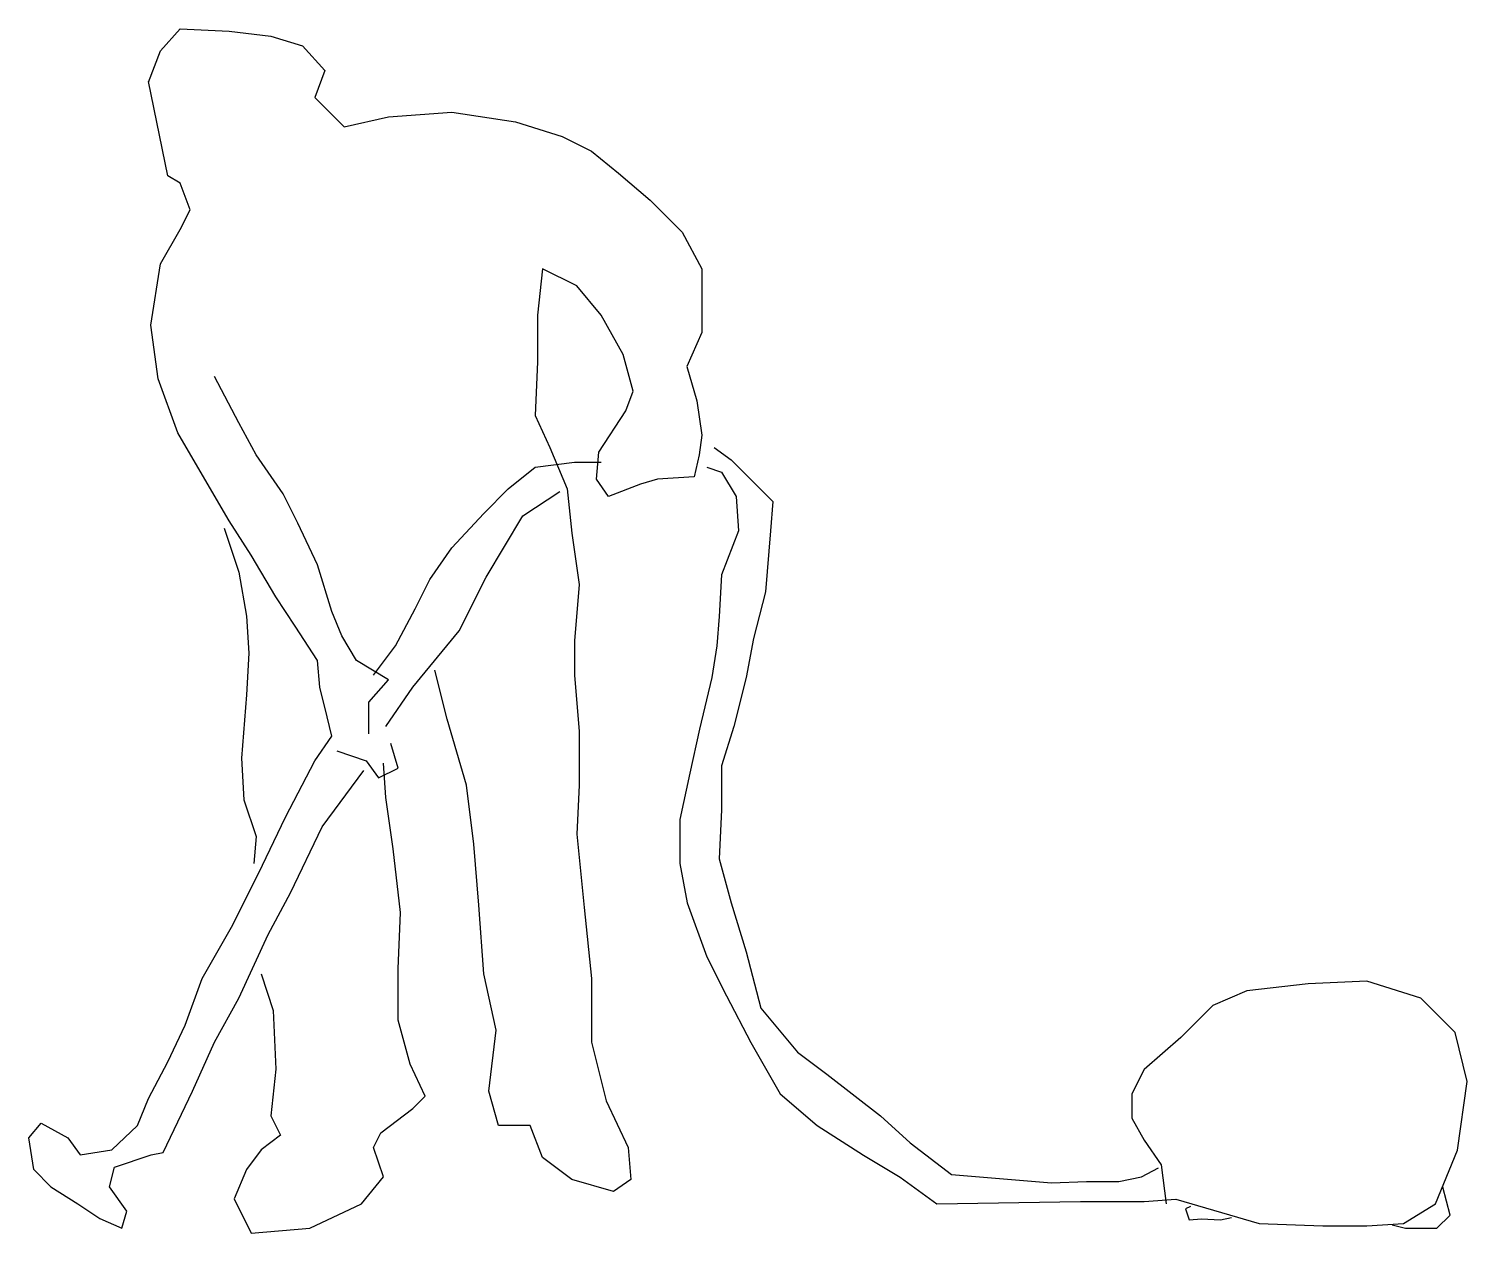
# Model space of a CAD drawing. Header units: metres. Extents: x 16.5 to 18.48, y 43.95 to 45.61.
import ezdxf

# ---------------------------------------------------------------- set-up
doc = ezdxf.new("R2010")
doc.units = ezdxf.units.M
doc.header["$MEASUREMENT"] = 0

msp = doc.modelspace()

# ---------------------------------------------------------------- linework, layer by layer
for p, q in [((16.6831, 45.5834), (16.7101, 45.6138)), ((16.7101, 45.6138), (16.7776, 45.6104)), ((16.7776, 45.6104), (16.835, 45.6037)), ((16.835, 45.6037), (16.8789, 45.5902)), ((16.8789, 45.5902), (16.9093, 45.5564)), ((16.6664, 45.5402), (16.6831, 45.5834)), ((16.9093, 45.5564), (16.8958, 45.5193)), ((16.6932, 45.4113), (16.6664, 45.5413)), ((16.8958, 45.5193), (16.9363, 45.4788)), ((16.9363, 45.4788), (16.9971, 45.4923)), ((16.9971, 45.4923), (17.0848, 45.4991)), ((17.0848, 45.4991), (17.1726, 45.4856)), ((17.1726, 45.4856), (17.2367, 45.4653)), ((17.2367, 45.4653), (17.2773, 45.4451)), ((17.2773, 45.4451), (17.3144, 45.4147)), ((16.7101, 45.4012), (16.6932, 45.4113)), ((17.3144, 45.4147), (17.3583, 45.3776)), ((16.7236, 45.3641), (16.7101, 45.4012)), ((17.3583, 45.3776), (17.4022, 45.3337)), ((16.7101, 45.3371), (16.7236, 45.3641)), ((16.6831, 45.2899), (16.7101, 45.3371)), ((17.4022, 45.3337), (17.4292, 45.2831)), ((16.6696, 45.2055), (16.6831, 45.2899)), ((17.2097, 45.2831), (17.203, 45.219)), ((17.257, 45.2595), (17.2097, 45.2831)), ((17.4292, 45.2831), (17.4292, 45.1954)), ((17.2908, 45.219), (17.257, 45.2595)), ((17.203, 45.219), (17.203, 45.1549)), ((17.3211, 45.165), (17.2908, 45.219)), ((16.6797, 45.1313), (16.6696, 45.2055)), ((17.4292, 45.1954), (17.4089, 45.1482)), ((17.203, 45.1549), (17.1996, 45.0807)), ((17.3346, 45.1144), (17.3211, 45.165)), ((16.7067, 45.0571), (16.6797, 45.1313)), ((17.4089, 45.1482), (17.4224, 45.1009)), ((17.3245, 45.0874), (17.3346, 45.1144)), ((17.4224, 45.1009), (17.4292, 45.0537)), ((17.1996, 45.0807), (17.2199, 45.0368)), ((17.2874, 45.0301), (17.3245, 45.0874)), ((16.7439, 44.993), (16.7067, 45.0571)), ((17.4292, 45.0537), (17.4258, 45.0267)), ((17.2199, 45.0368), (17.2435, 44.9795)), ((17.4465, 45.0366), (17.4701, 45.0198)), ((17.284, 44.993), (17.2874, 45.0301)), ((17.4258, 45.0267), (17.419, 44.9963)), ((17.4701, 45.0198), (17.5275, 44.9624)), ((16.7776, 44.9356), (16.7439, 44.993)), ((17.3009, 44.9693), (17.284, 44.993)), ((17.3684, 44.993), (17.3448, 44.9862)), ((17.419, 44.9963), (17.3684, 44.993)), ((17.4364, 45.0097), (17.4566, 45.0029)), ((17.4566, 45.0029), (17.4769, 44.9692)), ((17.2435, 44.9795), (17.2503, 44.9187)), ((17.3448, 44.9862), (17.3009, 44.9693)), ((17.4769, 44.9692), (17.4802, 44.9219)), ((17.5275, 44.9624), (17.5241, 44.9219)), ((16.808, 44.8884), (16.7776, 44.9356)), ((17.2503, 44.9187), (17.2604, 44.8479)), ((17.4802, 44.9219), (17.4566, 44.8612)), ((17.5241, 44.9219), (17.5174, 44.8376)), ((16.8418, 44.831), (16.808, 44.8884)), ((17.4566, 44.8612), (17.4532, 44.8038)), ((17.2604, 44.8479), (17.2536, 44.7703)), ((17.5174, 44.8376), (17.5005, 44.7735)), ((16.8688, 44.7905), (16.8418, 44.831)), ((17.4532, 44.8038), (17.4499, 44.7633)), ((16.8992, 44.7433), (16.8688, 44.7905)), ((17.5005, 44.7735), (17.4904, 44.7195)), ((17.2536, 44.7703), (17.2536, 44.723)), ((17.4499, 44.7633), (17.4431, 44.7195)), ((16.9025, 44.7062), (16.8992, 44.7433)), ((17.0781, 44.6623), (17.0612, 44.7298)), ((17.2536, 44.723), (17.2604, 44.6454)), ((17.4431, 44.7195), (17.4262, 44.6486)), ((17.4904, 44.7195), (17.4735, 44.652)), ((16.9127, 44.6657), (16.9025, 44.7062)), ((16.9194, 44.6387), (16.9127, 44.6657)), ((17.1051, 44.5712), (17.0781, 44.6623)), ((16.8958, 44.6049), (16.9194, 44.6387)), ((17.2604, 44.6454), (17.2604, 44.5712)), ((17.4262, 44.6486), (17.4127, 44.5879)), ((17.4735, 44.652), (17.4566, 44.598)), ((16.8553, 44.5273), (16.8958, 44.6049)), ((17.4566, 44.598), (17.4566, 44.5373)), ((16.9059, 44.5138), (16.9633, 44.5915)), ((17.4127, 44.5879), (17.3992, 44.5238)), ((17.1152, 44.4902), (17.1051, 44.5712)), ((17.2604, 44.5712), (17.257, 44.5037)), ((17.4566, 44.5373), (17.4532, 44.4698)), ((16.8181, 44.4497), (16.8553, 44.5273)), ((17.3992, 44.5238), (17.3992, 44.4631)), ((16.862, 44.4227), (16.9059, 44.5138)), ((17.257, 44.5037), (17.2671, 44.4025)), ((17.122, 44.4059), (17.1152, 44.4902)), ((17.3992, 44.4631), (17.4093, 44.4091)), ((17.4532, 44.4698), (17.4701, 44.4091)), ((16.781, 44.3755), (16.8181, 44.4497)), ((16.8316, 44.3654), (16.862, 44.4227)), ((17.1287, 44.3114), (17.122, 44.4059)), ((17.2671, 44.4025), (17.2773, 44.3047)), ((17.4093, 44.4091), (17.4364, 44.3348)), ((17.4701, 44.4091), (17.4904, 44.3416)), ((16.7405, 44.3047), (16.781, 44.3755)), ((16.7911, 44.2777), (16.8316, 44.3654)), ((17.4904, 44.3416), (17.5106, 44.264)), ((17.4364, 44.3348), (17.4634, 44.2809)), ((16.7169, 44.2405), (16.7405, 44.3047)), ((17.1456, 44.2338), (17.1287, 44.3114)), ((17.2773, 44.3047), (17.2773, 44.2169)), ((16.7574, 44.2169), (16.7911, 44.2777)), ((17.4634, 44.2809), (17.4971, 44.2168)), ((17.5106, 44.264), (17.5613, 44.2033)), ((16.6932, 44.1899), (16.7169, 44.2405)), ((17.1355, 44.1494), (17.1456, 44.2338)), ((16.727, 44.1494), (16.7574, 44.2169)), ((17.2773, 44.2169), (17.2975, 44.136)), ((17.4971, 44.2168), (17.5376, 44.1459)), ((17.5613, 44.2033), (17.6018, 44.1729)), ((16.6662, 44.1393), (16.6932, 44.1899)), ((17.6018, 44.1729), (17.676, 44.1155)), ((16.6514, 44.1022), (16.6662, 44.1393)), ((16.6865, 44.0651), (16.727, 44.1494)), ((17.149, 44.1022), (17.1355, 44.1494)), ((17.5376, 44.1459), (17.5883, 44.102)), ((17.2975, 44.136), (17.3279, 44.0718)), ((16.5012, 44.0853), (16.5181, 44.1056)), ((16.5181, 44.1056), (16.5552, 44.0853)), ((16.616, 44.0685), (16.6514, 44.1022)), ((17.1929, 44.1022), (17.149, 44.1022)), ((17.2097, 44.0583), (17.1929, 44.1022)), ((17.5883, 44.102), (17.6524, 44.0615)), ((17.676, 44.1155), (17.7166, 44.0784)), ((16.508, 44.0415), (16.5012, 44.0853)), ((16.5552, 44.0853), (16.5721, 44.0617)), ((17.7166, 44.0784), (17.7739, 44.0346)), ((16.5721, 44.0617), (16.616, 44.0685)), ((16.6194, 44.0449), (16.67, 44.0617)), ((16.67, 44.0617), (16.6865, 44.0651)), ((17.3279, 44.0718), (17.3313, 44.028)), ((17.6524, 44.0615), (17.703, 44.0312)), ((16.508, 44.0415), (16.5316, 44.0179)), ((16.6126, 44.0179), (16.6194, 44.0449)), ((17.2503, 44.028), (17.2097, 44.0583)), ((17.3076, 44.0111), (17.2503, 44.028)), ((17.3313, 44.028), (17.3076, 44.0111)), ((17.703, 44.0312), (17.7537, 43.9941)), ((17.7739, 44.0346), (17.9117, 44.023)), ((16.5316, 44.0179), (16.5687, 43.9942)), ((16.6363, 43.9841), (16.6126, 44.0179)), ((16.5687, 43.9942), (16.5991, 43.974)), ((16.6295, 43.9605), (16.6363, 43.9841)), ((17.7537, 43.9941), (17.9516, 43.9974)), ((16.5991, 43.974), (16.6295, 43.9605))]:
    msp.add_line(p, q)
for points in [[(16.9701, 44.6421), (16.9701, 44.6859), (16.9971, 44.7163), (16.9532, 44.7433), (16.9329, 44.777), (16.9194, 44.8108), (16.8992, 44.8749), (16.8722, 44.9322), (16.8519, 44.9727), (16.8148, 45.0267), (16.7911, 45.0706), (16.7574, 45.1347)], [(16.9768, 44.723), (17.0072, 44.7635), (17.0342, 44.8141), (17.0545, 44.8546), (17.0848, 44.8985), (17.1287, 44.9457), (17.1625, 44.9795), (17.1996, 45.0098), (17.2536, 45.0166), (17.2908, 45.0166)], [(16.9937, 44.6522), (17.0308, 44.7062), (17.095, 44.7838), (17.1321, 44.858), (17.1827, 44.9424), (17.2334, 44.9761)], [(16.7709, 44.9255), (16.7911, 44.8648), (16.8013, 44.804), (16.8046, 44.7534), (16.8013, 44.696), (16.7945, 44.6083), (16.7979, 44.551), (16.8148, 44.5004), (16.8114, 44.4632)], [(16.9262, 44.6184), (16.9667, 44.6049), (16.9836, 44.5813), (17.0106, 44.5948), (17.0004, 44.6286)], [(16.8215, 44.3114), (16.8384, 44.2608), (16.8418, 44.1798), (16.835, 44.1157), (16.8485, 44.0887), (16.8215, 44.0685), (16.8013, 44.0415), (16.7844, 44.001), (16.808, 43.9538), (16.889, 43.9605), (16.9599, 43.9942), (16.9903, 44.0314), (16.9768, 44.0718), (16.9869, 44.0921), (17.0308, 44.1258), (17.0477, 44.1427), (17.0274, 44.1866), (17.0106, 44.2473), (17.0106, 44.3182), (17.0139, 44.3958), (17.0038, 44.4835), (16.9937, 44.5543), (16.9903, 44.6016)], [(17.9516, 43.9974), (18.0393, 43.9974), (18.0832, 44.0008), (18.198, 43.9671), (18.2858, 43.9637), (18.3465, 43.9637), (18.3972, 43.9671), (18.4411, 43.9941), (18.4715, 44.0683), (18.485, 44.1628), (18.4681, 44.2303), (18.4208, 44.2775), (18.3465, 44.3011), (18.2655, 44.2977), (18.1811, 44.2876), (18.1339, 44.2674), (18.09, 44.2235), (18.0393, 44.1796), (18.0225, 44.1459), (18.0225, 44.1122), (18.0393, 44.0818), (18.063, 44.0481), (18.0697, 43.9941)], [(17.9117, 44.023), (17.9601, 44.0251), (18.0043, 44.0251), (18.0359, 44.0314), (18.0591, 44.044)], [(18.3816, 43.9655), (18.3999, 43.9605), (18.4432, 43.9605), (18.4615, 43.9788), (18.4515, 44.0171)], [(18.1033, 43.9905), (18.0966, 43.9872), (18.1016, 43.9722), (18.1183, 43.9738), (18.1449, 43.9722), (18.1599, 43.9755)]]:
    msp.add_lwpolyline(points)

doc.saveas('drawing.dxf')
